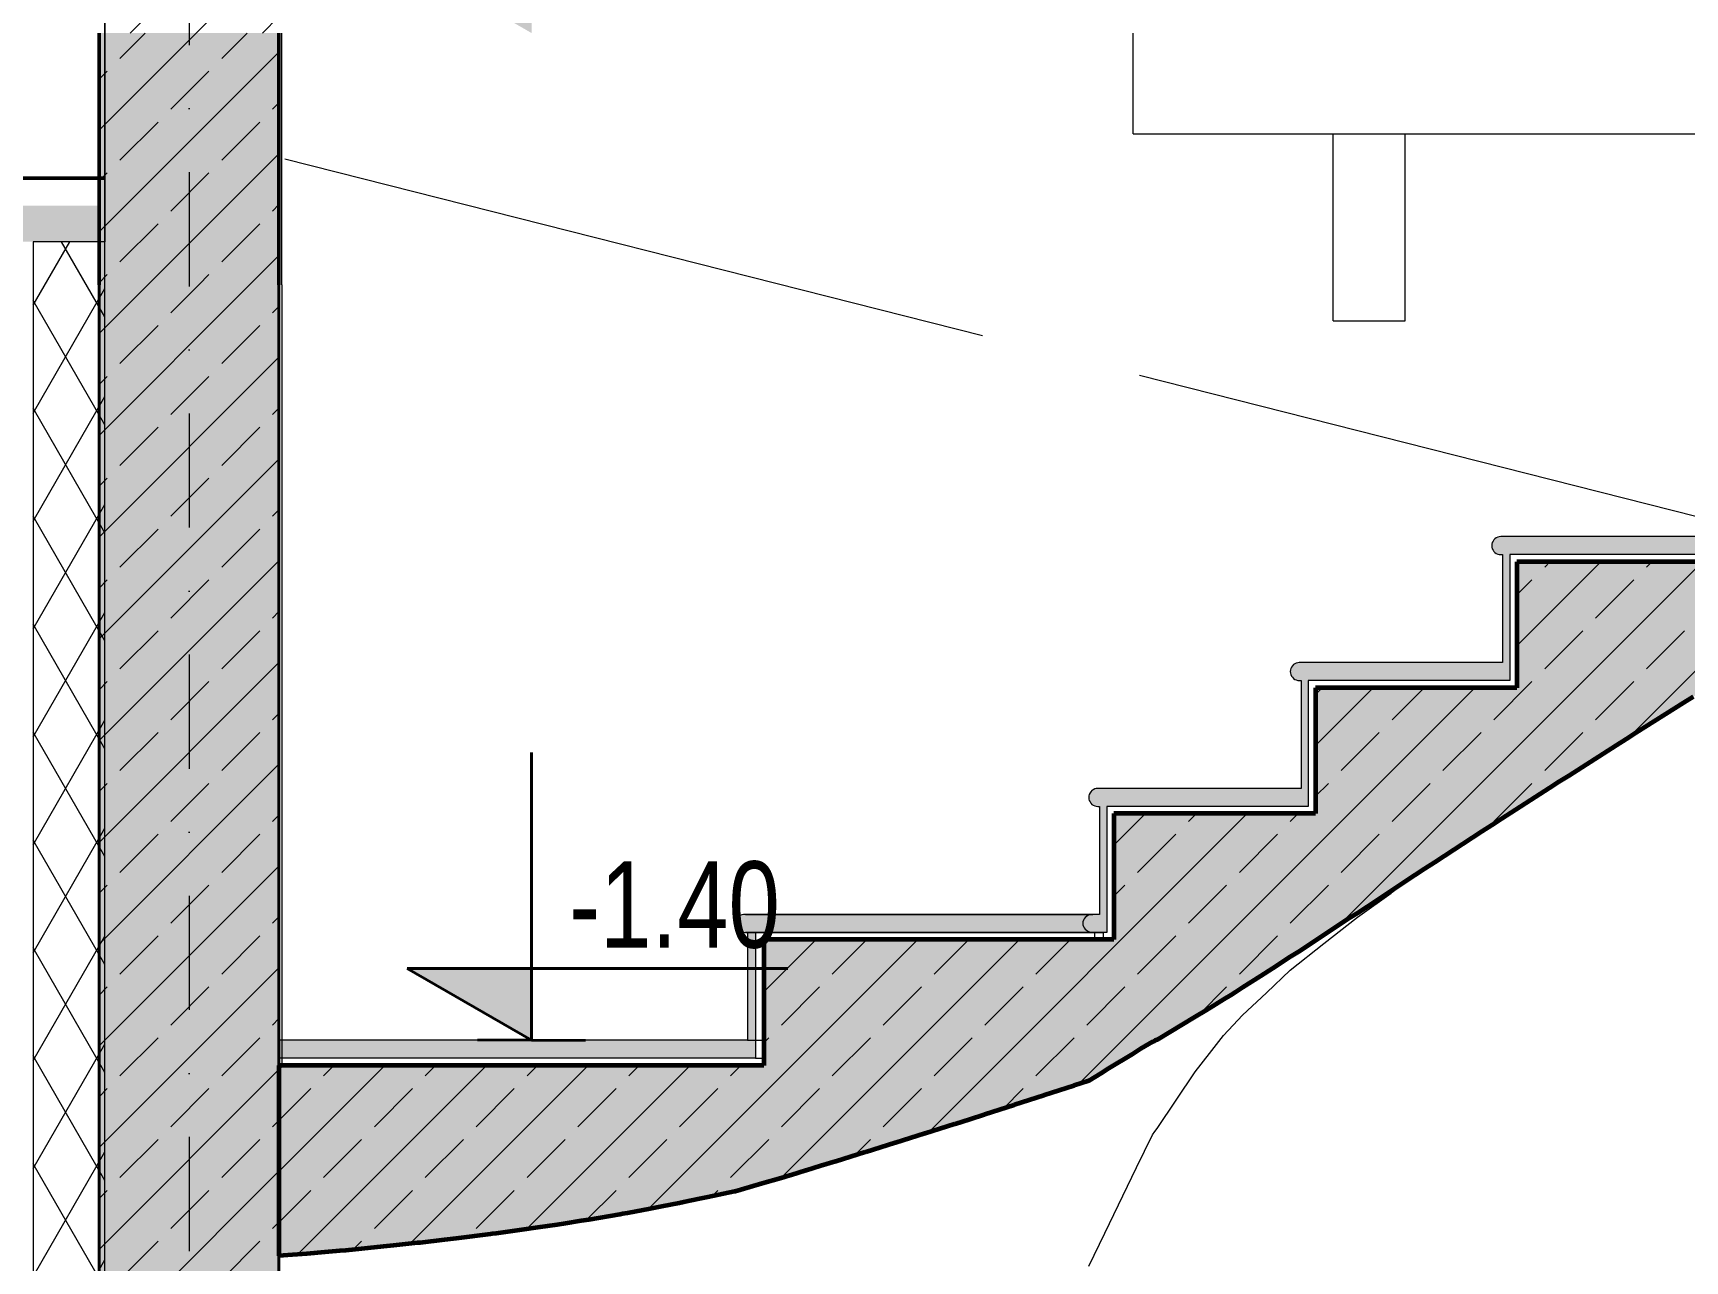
# Model space of a CAD drawing. Extents: x -1929 to 256751, y -18317 to 36108.
# Drawn here: x 105708 to 108003, y 8482 to 10189 of the extents above; entities that cross this region are included whole.
import ezdxf

# ---------------------------------------------------------------- set-up
doc = ezdxf.new("R2010")
doc.units = 0
doc.header["$LTSCALE"] = 5
doc.header["$MEASUREMENT"] = 0
doc.linetypes.add('- Осеви линии', pattern=[670.277762, 317.5, -176.388889, 0, -176.388874])
doc.linetypes.add('- Скирити линии', pattern=[245, 200, -45])
for name, color, linetype, lineweight in [('1', 8, 'Continuous', 13), ('101', 253, 'Continuous', 15), ('13', 54, 'Continuous', 18), ('141', 8, 'Continuous', 35), ('164', 255, 'Continuous', 15), ('18', 9, 'Continuous', 15), ('21', 7, 'Continuous', 50), ('27', 7, 'Continuous', 40), ('29', 7, 'Continuous', 50), ('47', 7, 'Continuous', 60)]:
    doc.layers.add(name, color=color, linetype=linetype, lineweight=lineweight)
for name, color, linetype, lineweight, true_color in [('168', 7, 'Continuous', 15, 0x5e5e5e), ('19', 7, 'Continuous', 0, 0xe4e4e4), ('4', 7, 'Continuous', 20, 0x3e3e3e), ('61', 7, 'Continuous', 20, 0x6a6a6a), ('87', 7, 'Continuous', 20, 0x6a6a6a), ('88', 7, 'Continuous', 20, 0x5e5e5e), ('89', 7, 'Continuous', 20, 0x111111), ('91', 7, 'Continuous', 13, 0x3b3b3b)]:
    doc.layers.add(name, color=color, linetype=linetype, lineweight=lineweight, true_color=true_color)
doc.styles.add('GENERATED_STYLE_6', font='Cambria Math.ttf')
pattern_1 = [(45, (48941.57, 10189.11), (-70.71071, 70.71071), []), (45, (48906.22, 10224.47), (-70.71071, 70.71071), [75.00004, -25.00001])]

msp = doc.modelspace()

# ---------------------------------------------------------------- hatches: boundary and pattern name
at = {"linetype": 'Continuous', "lineweight": 0}
for points in [[(106400.4, 10189.1), (106400.4, 10289.1), (106227.4, 10289.1)], [(105808.6, 9949.1), (103199.7, 9953.9), (103199.7, 9899.1), (105807.7, 9899.1)], [(106400.4, 8789.1), (106400.4, 8889.1), (106227.4, 8889.1)]]:
    msp.add_hatch(color=256, dxfattribs=at).paths.add_polyline_path(points)
at = {"layer": '1', "linetype": 'Continuous', "lineweight": 13, "true_color": 0x2b2b2b}
h = msp.add_hatch(dxfattribs=at)
h.set_pattern_fill('1_СТОМАНОБЕТОН_0001', color=250, scale=50.000024, style=0, pattern_type=2)
h.set_pattern_definition(pattern_1)
h.paths.add_polyline_path([(106049.4, 10189.1), (105799.4, 10189.1), (105799.4, 9839.1), (106049.4, 9839.1)])
h = msp.add_hatch(dxfattribs=at)
h.set_pattern_fill('1_СТОМАНОБЕТОН_0001', color=250, scale=50.000024, style=0, pattern_type=2)
h.set_pattern_definition(pattern_1)
h.paths.add_polyline_path([(106049.1, 8754.1), (106049.1, 8489.4), (106055.4, 8489.8), (106088.3, 8492.4), (106113.1, 8494.6), (106134.1, 8496.4), (106142.2, 8497.1), (106194.6, 8502.3), (106208.5, 8503.8), (106241.7, 8507.4), (106245.7, 8507.8), (106279.5, 8511.6), (106295.5, 8513.5), (106343.3, 8519.6), (106345.8, 8520), (106351.1, 8520.7), (106390.3, 8525.9), (106409.2, 8528.8), (106435.8, 8532.7), (106447.7, 8534.6), (106469.5, 8538), (106480.2, 8539.7), (106523.1, 8547), (106526.9, 8547.7), (106533.9, 8549), (106565.1, 8554.8), (106581.5, 8558.1), (106605.7, 8562.8), (106611.7, 8564.1), (106633.6, 8568.6), (106645.4, 8570.9), (106682.6, 8579), (106683.3, 8579.1), (106716.4, 8588.6), (106717.5, 8588.9), (106750.6, 8598.5), (106755.7, 8600), (106761.1, 8601.7), (106781.4, 8607.9), (106782.1, 8608.1), (106802.4, 8614.4), (106822.8, 8620.6), (106823.4, 8620.8), (106843.8, 8627), (106864.2, 8633.4), (106864.8, 8633.6), (106885.2, 8640), (106905.5, 8646.4), (106906.2, 8646.6), (106926.5, 8653), (106946.9, 8659.4), (106947.6, 8659.6), (106967.9, 8666), (106988.3, 8672.4), (106988.9, 8672.7), (107009.3, 8679.1), (107029.6, 8685.6), (107030.3, 8685.8), (107050.7, 8692.4), (107071, 8699), (107071.7, 8699.2), (107092, 8705.7), (107112.4, 8712.4), (107113, 8712.6), (107133.4, 8719.3), (107153.8, 8726), (107154.4, 8726.2), (107174.8, 8732.9), (107191.4, 8742.8), (107202.3, 8750.1), (107235.6, 8769.9), (107246.5, 8777.2), (107263.2, 8787.1), (107265.6, 8788.1), (107267.2, 8788.9), (107269.6, 8789.9), (107289.5, 8801.6), (107302.5, 8809.8), (107322.4, 8821.5), (107337.4, 8830.5), (107347.2, 8836.7), (107362.2, 8845.7), (107372.1, 8852), (107378.6, 8856.2), (107388.6, 8862.5), (107413.5, 8878.4), (107429.9, 8889.1), (107454.8, 8905.1), (107468.4, 8913.6), (107534.5, 8957.5), (107548.1, 8966), (107561.7, 8974.8), (107627.8, 9018.5), (107641.4, 9027.3), (107655.1, 9036.1), (107721.1, 9079.3), (107734.8, 9088.1), (107748.4, 9096.9), (107814.5, 9139.4), (107828.1, 9148.2), (107841.7, 9156.9), (107907.8, 9198.9), (107921.4, 9207.7), (107935.1, 9216.3), (108001.1, 9258), (108014.8, 9266.7), (108028.4, 9275.2), (108094.5, 9316.7), (108108.1, 9325.3), (108121.7, 9333.8), (108187.8, 9375.2), (108201.4, 9383.8), (108215.1, 9392.3), (108281.1, 9433.6), (108294.8, 9442.1), (108308.4, 9450.7), (108374.5, 9492), (108388.1, 9500.5), (108401.7, 9509), (108467.8, 9550.3), (108481.4, 9558.8), (108495.1, 9567.3), (108561.1, 9608.6), (108574.8, 9617.1), (108588.4, 9625.7), (108654.5, 9667), (108668.1, 9675.5), (108681.7, 9684), (108747.8, 9725.3), (108761.4, 9733.8), (108775.1, 9742.3), (108841.1, 9783.6), (108854.8, 9792.1), (108854.8, 9979.1), (108609.8, 9979.1), (108609.8, 9804.1), (108329.8, 9804.1), (108329.8, 9629.1), (108049.8, 9629.1), (108049.8, 9454.1), (107769.8, 9454.1), (107769.8, 9279.1), (107489.8, 9279.1), (107489.8, 9104.1), (107209.8, 9104.1), (107209.8, 8929.1), (106723, 8929.1), (106723, 8754.1)])
h = msp.add_hatch(dxfattribs=at)
h.set_pattern_fill('1_СТОМАНОБЕТОН_0001', color=250, scale=50.000024, style=0, pattern_type=2)
h.set_pattern_definition(pattern_1)
h.paths.add_polyline_path([(106049.4, 9839.1), (105799.4, 9839.1), (105799.4, 7039.1), (106049.4, 7039.1)])
at = {"layer": '13', "linetype": 'Continuous', "lineweight": 18}
h = msp.add_hatch(dxfattribs=at)
h.set_pattern_fill('INSULATION_BATT__0001', color=54, scale=50.000024, style=0, pattern_type=2)
h.set_pattern_definition([(60, (48941.574, 10189.11), (-64.95194, 37.50002), []), (120, (48941.574, 10189.11), (64.95194, 37.50002), [])])
h.paths.add_polyline_path([(105807.6, 9899.1), (105707.7, 9899.1), (105707.7, 6589.1), (105807.7, 6589.1), (105807.6, 10339.1)])
at = {"layer": '168', "linetype": 'Continuous', "lineweight": 15, "true_color": 0x5e5e5e}
h = msp.add_hatch(dxfattribs=at)
h.set_pattern_fill('COMMON_BRICK_0001', color=251, scale=50.000024, style=0, pattern_type=2)
h.set_pattern_definition([(45, (48941.574, 10189.11), (-45.96196, 45.96196), [])])
h.paths.add_polyline_path([(106049.4, 12739.1), (105799.4, 12739.1), (105799.4, 10189.1), (106049.4, 10189.1)])
at = {"layer": '18', "linetype": 'Continuous', "lineweight": 15}
for points in [[(106049.4, 10189.1), (105799.4, 10189.1), (105799.4, 9839.1), (106049.4, 9839.1)], [(106049.1, 8754.1), (106049.1, 8489.4), (106055.4, 8489.8), (106088.3, 8492.4), (106113.1, 8494.6), (106134.1, 8496.4), (106142.2, 8497.1), (106194.6, 8502.3), (106208.5, 8503.8), (106241.7, 8507.4), (106245.7, 8507.8), (106279.5, 8511.6), (106295.5, 8513.5), (106343.3, 8519.6), (106345.8, 8520), (106351.1, 8520.7), (106390.3, 8525.9), (106409.2, 8528.8), (106435.8, 8532.7), (106447.7, 8534.6), (106469.5, 8538), (106480.2, 8539.7), (106523.1, 8547), (106526.9, 8547.7), (106533.9, 8549), (106565.1, 8554.8), (106581.5, 8558.1), (106605.7, 8562.8), (106611.7, 8564.1), (106633.6, 8568.6), (106645.4, 8570.9), (106682.6, 8579), (106683.3, 8579.1), (106716.4, 8588.6), (106717.5, 8588.9), (106750.6, 8598.5), (106755.7, 8600), (106761.1, 8601.7), (106781.4, 8607.9), (106782.1, 8608.1), (106802.4, 8614.4), (106822.8, 8620.6), (106823.4, 8620.8), (106843.8, 8627), (106864.2, 8633.4), (106864.8, 8633.6), (106885.2, 8640), (106905.5, 8646.4), (106906.2, 8646.6), (106926.5, 8653), (106946.9, 8659.4), (106947.6, 8659.6), (106967.9, 8666), (106988.3, 8672.4), (106988.9, 8672.7), (107009.3, 8679.1), (107029.6, 8685.6), (107030.3, 8685.8), (107050.7, 8692.4), (107071, 8699), (107071.7, 8699.2), (107092, 8705.7), (107112.4, 8712.4), (107113, 8712.6), (107133.4, 8719.3), (107153.8, 8726), (107154.4, 8726.2), (107174.8, 8732.9), (107191.4, 8742.8), (107202.3, 8750.1), (107235.6, 8769.9), (107246.5, 8777.2), (107263.2, 8787.1), (107265.6, 8788.1), (107267.2, 8788.9), (107269.6, 8789.9), (107289.5, 8801.6), (107302.5, 8809.8), (107322.4, 8821.5), (107337.4, 8830.5), (107347.2, 8836.7), (107362.2, 8845.7), (107372.1, 8852), (107378.6, 8856.2), (107388.6, 8862.5), (107413.5, 8878.4), (107429.9, 8889.1), (107454.8, 8905.1), (107468.4, 8913.6), (107534.5, 8957.5), (107548.1, 8966), (107561.7, 8974.8), (107627.8, 9018.5), (107641.4, 9027.3), (107655.1, 9036.1), (107721.1, 9079.3), (107734.8, 9088.1), (107748.4, 9096.9), (107814.5, 9139.4), (107828.1, 9148.2), (107841.7, 9156.9), (107907.8, 9198.9), (107921.4, 9207.7), (107935.1, 9216.3), (108001.1, 9258), (108014.8, 9266.7), (108028.4, 9275.2), (108094.5, 9316.7), (108108.1, 9325.3), (108121.7, 9333.8), (108187.8, 9375.2), (108201.4, 9383.8), (108215.1, 9392.3), (108281.1, 9433.6), (108294.8, 9442.1), (108308.4, 9450.7), (108374.5, 9492), (108388.1, 9500.5), (108401.7, 9509), (108467.8, 9550.3), (108481.4, 9558.8), (108495.1, 9567.3), (108561.1, 9608.6), (108574.8, 9617.1), (108588.4, 9625.7), (108654.5, 9667), (108668.1, 9675.5), (108681.7, 9684), (108747.8, 9725.3), (108761.4, 9733.8), (108775.1, 9742.3), (108841.1, 9783.6), (108854.8, 9792.1), (108854.8, 9979.1), (108609.8, 9979.1), (108609.8, 9804.1), (108329.8, 9804.1), (108329.8, 9629.1), (108049.8, 9629.1), (108049.8, 9454.1), (107769.8, 9454.1), (107769.8, 9279.1), (107489.8, 9279.1), (107489.8, 9104.1), (107209.8, 9104.1), (107209.8, 8929.1), (106723, 8929.1), (106723, 8754.1)], [(106049.4, 9839.1), (105799.4, 9839.1), (105799.4, 7039.1), (106049.4, 7039.1)]]:
    msp.add_hatch(color=9, dxfattribs=at).paths.add_polyline_path(points)
at = {"layer": '19', "linetype": 'Continuous', "lineweight": 0, "true_color": 0xe4e4e4}
for points in [[(108039.8, 9464.1), (108039.8, 9489.1), (107747.3, 9489.1), (107745.1, 9488.9), (107743, 9488.4), (107741, 9487.4), (107739.2, 9486.2), (107737.7, 9484.6), (107736.5, 9482.9), (107735.5, 9480.9), (107735, 9478.8), (107734.8, 9476.6), (107735, 9474.4), (107735.5, 9472.3), (107736.5, 9470.4), (107737.7, 9468.6), (107739.2, 9467), (107741, 9465.8), (107743, 9464.9), (107745.1, 9464.3), (107747.3, 9464.1)], [(107749.8, 9464.1), (107749.8, 9314.1), (107759.8, 9314.1), (107759.8, 9464.1)], [(107759.8, 9289.1), (107759.8, 9314.1), (107467.3, 9314.1), (107465.1, 9313.9), (107463, 9313.4), (107461, 9312.4), (107459.2, 9311.2), (107457.7, 9309.6), (107456.5, 9307.9), (107455.5, 9305.9), (107455, 9303.8), (107454.8, 9301.6), (107455, 9299.4), (107455.5, 9297.3), (107456.5, 9295.4), (107457.7, 9293.6), (107459.2, 9292), (107461, 9290.8), (107463, 9289.9), (107465.1, 9289.3), (107467.3, 9289.1)], [(107469.8, 9289.1), (107469.8, 9139.1), (107479.8, 9139.1), (107479.8, 9289.1)], [(107479.8, 9114.1), (107479.8, 9139.1), (107187.3, 9139.1), (107185.1, 9138.9), (107183, 9138.4), (107181, 9137.4), (107179.2, 9136.2), (107177.7, 9134.6), (107176.5, 9132.9), (107175.5, 9130.9), (107175, 9128.8), (107174.8, 9126.6), (107175, 9124.4), (107175.5, 9122.3), (107176.5, 9120.4), (107177.7, 9118.6), (107179.2, 9117), (107181, 9115.8), (107183, 9114.9), (107185.1, 9114.3), (107187.3, 9114.1)], [(107189.8, 9114.1), (107189.8, 8964.1), (107199.8, 8964.1), (107199.8, 9114.1)], [(106683.5, 8953.8), (106683.3, 8951.6), (106683.5, 8949.4), (106684.1, 8947.3), (106685.2, 8945.4), (106686.6, 8943.6), (106688.4, 8942), (106690.4, 8940.8), (106692.6, 8939.9), (106695, 8939.3), (106697.5, 8939.1), (107199.8, 8939.1), (107199.8, 8964.1), (106697.5, 8964.1), (106695, 8963.9), (106692.6, 8963.4), (106690.4, 8962.4), (106688.4, 8961.2), (106686.6, 8959.6), (106685.2, 8957.9), (106684.1, 8955.9)], [(106700.3, 8939.1), (106700.3, 8789.1), (106711.6, 8789.1), (106711.6, 8939.1)], [(106711.6, 8789.1), (106049.1, 8789.1), (106049.1, 8764.1), (106711.6, 8764.1)]]:
    msp.add_hatch(color=254, dxfattribs=at).paths.add_polyline_path(points)

# ---------------------------------------------------------------- linework, layer by layer
at = {"layer": '1', "color": 250, "linetype": 'Continuous', "lineweight": 13, "true_color": 0x2b2b2b, "flags": 128}
msp.add_lwpolyline([(105807.6, 9899.1), (105707.7, 9899.1), (105707.7, 6589.1), (105807.7, 6589.1), (105807.6, 10339.1)], close=True, dxfattribs=at)
at = {"layer": '101', "color": 253, "linetype": 'Continuous', "lineweight": 15}
for p, q in [((107749.8, 9464.1), (107749.8, 9314.1)), ((107759.8, 9464.1), (107759.8, 9314.1)), ((108039.8, 9464.1), (107759.8, 9464.1)), ((107759.8, 9314.1), (107759.8, 9289.1)), ((107469.8, 9289.1), (107469.8, 9139.1)), ((107479.8, 9289.1), (107479.8, 9139.1)), ((107759.8, 9289.1), (107479.8, 9289.1)), ((107479.8, 9139.1), (107479.8, 9114.1)), ((107189.8, 9114.1), (107189.8, 8964.1)), ((107199.8, 9114.1), (107199.8, 8964.1)), ((107479.8, 9114.1), (107199.8, 9114.1)), ((106697.5, 8964.1), (107180.6, 8964.1)), ((107166.6, 8953.8), (107166.4, 8951.6)), ((107167.3, 8955.9), (107166.6, 8953.8)), ((107168.3, 8957.9), (107167.3, 8955.9)), ((107169.7, 8959.6), (107168.3, 8957.9)), ((107171.5, 8961.2), (107169.7, 8959.6)), ((107173.5, 8962.4), (107171.5, 8961.2)), ((107175.7, 8963.4), (107173.5, 8962.4)), ((107178.1, 8963.9), (107175.7, 8963.4)), ((107180.6, 8964.1), (107178.1, 8963.9)), ((107199.8, 8964.1), (107199.8, 8939.1)), ((107180.6, 8939.1), (106697.5, 8939.1)), ((106700.3, 8939.1), (106700.3, 8789.1)), ((106700.3, 8939.1), (107183.4, 8939.1)), ((106711.6, 8939.1), (106711.6, 8789.1)), ((106711.6, 8939.1), (107194.7, 8939.1)), ((107199.8, 8939.1), (106711.6, 8939.1)), ((107166.4, 8951.6), (107166.6, 8949.4)), ((107166.6, 8949.4), (107167.3, 8947.3)), ((107167.3, 8947.3), (107168.3, 8945.4)), ((107168.3, 8945.4), (107169.7, 8943.6)), ((107169.7, 8943.6), (107171.5, 8942)), ((107171.5, 8942), (107173.5, 8940.8)), ((107173.5, 8940.8), (107175.7, 8939.9)), ((107175.7, 8939.9), (107178.1, 8939.3)), ((107178.1, 8939.3), (107180.6, 8939.1)), ((107183.4, 8929.1), (107183.4, 8939.1)), ((107194.7, 8939.1), (107194.7, 8929.1)), ((106049.1, 8789.1), (106049.1, 8764.1)), ((106700.3, 8789.1), (106049.1, 8789.1)), ((106700.3, 8789.1), (106723, 8789.1)), ((106711.6, 8789.1), (106711.6, 8764.1)), ((106711.6, 8764.1), (106049.1, 8764.1)), ((106711.6, 8764.1), (106723, 8764.1)), ((107149.1, 8724.5), (107149.1, 8724.5))]:
    msp.add_line(p, q, dxfattribs=at)
at = {"layer": '101', "color": 253, "linetype": 'Continuous', "lineweight": 15, "flags": 128}
for points in [[(108029.8, 9489.1), (107747.3, 9489.1), (107745.1, 9488.9), (107743, 9488.4), (107741, 9487.4), (107739.2, 9486.2), (107737.7, 9484.6), (107736.5, 9482.9), (107735.5, 9480.9), (107735, 9478.8), (107734.8, 9476.6), (107735, 9474.4), (107735.5, 9472.3), (107736.5, 9470.4), (107737.7, 9468.6), (107739.2, 9467), (107741, 9465.8), (107743, 9464.9), (107745.1, 9464.3), (107747.3, 9464.1), (107749.8, 9464.1)], [(107749.8, 9314.1), (107467.3, 9314.1), (107465.1, 9313.9), (107463, 9313.4), (107461, 9312.4), (107459.2, 9311.2), (107457.7, 9309.6), (107456.5, 9307.9), (107455.5, 9305.9), (107455, 9303.8), (107454.8, 9301.6), (107455, 9299.4), (107455.5, 9297.3), (107456.5, 9295.4), (107457.7, 9293.6), (107459.2, 9292), (107461, 9290.8), (107463, 9289.9), (107465.1, 9289.3), (107467.3, 9289.1), (107469.8, 9289.1)], [(107469.8, 9139.1), (107187.3, 9139.1), (107185.1, 9138.9), (107183, 9138.4), (107181, 9137.4), (107179.2, 9136.2), (107177.7, 9134.6), (107176.5, 9132.9), (107175.5, 9130.9), (107175, 9128.8), (107174.8, 9126.6), (107175, 9124.4), (107175.5, 9122.3), (107176.5, 9120.4), (107177.7, 9118.6), (107179.2, 9117), (107181, 9115.8), (107183, 9114.9), (107185.1, 9114.3), (107187.3, 9114.1), (107189.8, 9114.1)], [(107189.8, 8964.1), (106697.5, 8964.1), (106695, 8963.9), (106692.6, 8963.4), (106690.4, 8962.4), (106688.4, 8961.2), (106686.6, 8959.6), (106685.2, 8957.9), (106684.1, 8955.9), (106683.5, 8953.8), (106683.3, 8951.6), (106683.5, 8949.4), (106684.1, 8947.3), (106685.2, 8945.4), (106686.6, 8943.6), (106688.4, 8942), (106690.4, 8940.8), (106692.6, 8939.9), (106695, 8939.3), (106697.5, 8939.1), (106700.3, 8939.1)]]:
    msp.add_lwpolyline(points, dxfattribs=at)
at = {"layer": '141', "linetype": 'Continuous', "lineweight": 35}
for q in [(106325.4, 8789.1), (106475.4, 8789.1)]:
    msp.add_line((106400.4, 8789.1), q, dxfattribs=at)
at = {"layer": '164', "color": 255, "linetype": 'Continuous', "lineweight": 15}
msp.add_line((106053.4, 9839.1), (106053.4, 10189.1), dxfattribs=at)
at = {"layer": '21', "color": 7, "linetype": 'Continuous', "lineweight": 50, "flags": 128}
msp.add_lwpolyline([(105807.7, 9987.4), (103199.7, 9987.4)], dxfattribs=at)
at = {"layer": '27', "linetype": 'Continuous', "lineweight": 40}
for p, q in [((105799.4, 9839.1), (105799.4, 7039.1)), ((106049.4, 9839.1), (106049.4, 7039.1)), ((106400.4, 8789.1), (106400.4, 9189.1)), ((106400.4, 8789.1), (106227.4, 8889.1)), ((106227.4, 8889.1), (106400.4, 8889.1)), ((106400.4, 8889.1), (106756.6, 8889.1))]:
    msp.add_line(p, q, dxfattribs=at)
at = {"layer": '29', "linetype": 'Continuous', "lineweight": 50}
for p, q in [((105799.4, 10189.1), (105799.4, 9839.1)), ((106049.4, 10189.1), (106049.4, 9839.1))]:
    msp.add_line(p, q, dxfattribs=at)
at = {"layer": '4', "linetype": '- Осеви линии', "lineweight": 20, "ltscale": 0.1}
msp.add_line((105924.4, 14689.1), (105924.4, 5689.1), dxfattribs=at)
msp.add_line((105924.4, 14689.1), (105924.4, 5689.1), dxfattribs=at)
msp.add_line((105924.4, 14689.1), (105924.4, 5689.1), dxfattribs=at)
at = {"layer": '47', "color": 7, "linetype": 'Continuous', "lineweight": 60}
for p, q in [((107769.8, 9454.1), (107769.8, 9279.1)), ((108049.8, 9454.1), (107769.8, 9454.1)), ((107489.8, 9279.1), (107489.8, 9104.1)), ((107769.8, 9279.1), (107489.8, 9279.1)), ((107209.8, 9104.1), (107209.8, 8929.1)), ((107489.8, 9104.1), (107209.8, 9104.1)), ((106723, 8929.1), (106723, 8754.1)), ((107209.8, 8929.1), (106723, 8929.1)), ((106049.1, 8754.1), (106049.1, 8489.4)), ((106723, 8754.1), (106049.1, 8754.1))]:
    msp.add_line(p, q, dxfattribs=at)
at = {"layer": '47', "color": 7, "linetype": 'Continuous', "lineweight": 60, "flags": 128}
msp.add_lwpolyline([(108014.8, 9266.7), (108001.1, 9258), (107935.1, 9216.3), (107921.4, 9207.7), (107907.8, 9198.9), (107841.7, 9156.9), (107828.1, 9148.2), (107814.5, 9139.4), (107748.4, 9096.9), (107734.8, 9088.1), (107721.1, 9079.3), (107655.1, 9036.1), (107641.4, 9027.3), (107627.8, 9018.5), (107561.7, 8974.8), (107548.1, 8966), (107534.5, 8957.5), (107468.4, 8913.6), (107454.8, 8905.1), (107429.9, 8889.1), (107413.5, 8878.4), (107388.6, 8862.5), (107378.6, 8856.2), (107372.1, 8852), (107362.2, 8845.7), (107347.2, 8836.7), (107337.4, 8830.5), (107322.4, 8821.5), (107302.5, 8809.8), (107289.5, 8801.6), (107269.6, 8789.9), (107267.2, 8788.9), (107265.6, 8788.1), (107263.2, 8787.1), (107246.5, 8777.2), (107235.6, 8769.9), (107202.3, 8750.1), (107191.4, 8742.8), (107174.8, 8732.9), (107154.4, 8726.2), (107153.8, 8726), (107133.4, 8719.3), (107113, 8712.6), (107112.4, 8712.4), (107092, 8705.7), (107071.7, 8699.2), (107071, 8699), (107050.7, 8692.4), (107030.3, 8685.8), (107029.6, 8685.6), (107009.3, 8679.1), (106988.9, 8672.7), (106988.3, 8672.4), (106967.9, 8666), (106947.6, 8659.6), (106946.9, 8659.4), (106926.5, 8653), (106906.2, 8646.6), (106905.5, 8646.4), (106885.2, 8640), (106864.8, 8633.6), (106864.2, 8633.4), (106843.8, 8627), (106823.4, 8620.8), (106822.8, 8620.6), (106802.4, 8614.4), (106782.1, 8608.1), (106781.4, 8607.9), (106761.1, 8601.7), (106755.9, 8600.1), (106750.6, 8598.5), (106717.5, 8588.9), (106716.4, 8588.6), (106683.3, 8579.1), (106682.6, 8579), (106645.4, 8570.9), (106633.6, 8568.6), (106611.7, 8564.1), (106605.7, 8562.8), (106581.5, 8558.1), (106565.1, 8554.8), (106533.9, 8549), (106526.9, 8547.7), (106523.1, 8547), (106480.2, 8539.7), (106469.5, 8538), (106447.7, 8534.6), (106435.8, 8532.7), (106409.2, 8528.8), (106390.3, 8525.9), (106351.1, 8520.7), (106345.8, 8520), (106343.3, 8519.6), (106295.5, 8513.5), (106279.5, 8511.6), (106245.7, 8507.8), (106241.7, 8507.4), (106208.5, 8503.8), (106194.6, 8502.3), (106142.2, 8497.1), (106134.1, 8496.4), (106113.1, 8494.6), (106088.3, 8492.4), (106055.4, 8489.8), (106049.1, 8489.4)], dxfattribs=at)
at = {"layer": '61', "color": 251, "linetype": '- Скирити линии', "lineweight": 20, "true_color": 0x6a6a6a, "flags": 128}
msp.add_lwpolyline([(106057.7, 10014.1), (117807.7, 7039.1)], dxfattribs=at)
at = {"layer": '87', "color": 251, "linetype": 'Continuous', "lineweight": 20, "true_color": 0x6a6a6a}
for p, q in [((106053.4, 9839.1), (106053.4, 8754.1)), ((106053.4, 8489.7), (106053.4, 8489.7))]:
    msp.add_line(p, q, dxfattribs=at)
msp.add_point((106053.4, 8489.7), dxfattribs=at)
at = {"layer": '88', "color": 251, "linetype": 'Continuous', "lineweight": 20, "true_color": 0x5e5e5e}
for p, q in [((107514.4, 9789.1), (107514.4, 10049.1)), ((107614.4, 9789.1), (107614.4, 10049.1)), ((107514.4, 9789.1), (107518.2, 9789.1)), ((107518.2, 9789.1), (107529, 9789.1)), ((107529, 9789.1), (107545.2, 9789.1)), ((107545.2, 9789.1), (107564.3, 9789.1)), ((107564.3, 9789.1), (107583.5, 9789.1)), ((107583.5, 9789.1), (107599.7, 9789.1)), ((107599.7, 9789.1), (107610.6, 9789.1)), ((107610.6, 9789.1), (107614.4, 9789.1))]:
    msp.add_line(p, q, dxfattribs=at)
at = {"layer": '89', "color": 250, "linetype": 'Continuous', "lineweight": 20, "true_color": 0x111111}
for q in [(107236.3, 10189.1), (108885.4, 10049.1)]:
    msp.add_line((107236.3, 10049.1), q, dxfattribs=at)
at = {"layer": '91', "color": 250, "linetype": 'Continuous', "lineweight": 13, "true_color": 0x3b3b3b}
for p, q in [((107641.4, 9027.3), (107594.8, 8995.5)), ((107641.2, 9027.1), (107594.8, 8993.8)), ((107548.1, 8960.4), (107594.8, 8993.8)), ((107501.4, 8923.4), (107548.1, 8960.4)), ((107454.8, 8886.4), (107501.4, 8923.4)), ((107421.7, 8855.1), (107454.8, 8886.4)), ((107388.6, 8823.8), (107421.7, 8855.1)), ((107375.4, 8809.9), (107388.6, 8823.8)), ((107342.3, 8770.6), (107362.2, 8795.9)), ((107362.2, 8795.9), (107375.4, 8809.9)), ((107322.4, 8745.3), (107342.3, 8770.6)), ((107296, 8705.8), (107322.4, 8745.3)), ((107269.6, 8666.3), (107296, 8705.8)), ((107241.1, 8612.2), (107263.2, 8657.8)), ((107263.2, 8657.8), (107266.4, 8662.1)), ((107266.4, 8662.1), (107269.6, 8666.3)), ((107196.9, 8520.9), (107241.1, 8612.2)), ((107174.8, 8475.3), (107196.9, 8520.9))]:
    msp.add_line(p, q, dxfattribs=at)

# ---------------------------------------------------------------- texts
at = {"layer": '1', "linetype": 'Continuous', "lineweight": 13, "insert": (106452.9, 8916.1), "char_height": 120, "attachment_point": 7, "style": 'GENERATED_STYLE_6'}
msp.add_mtext('\\A1;{\\W0.800000x;\\pql;\\fCentury Gothic|b0|i0|c0|p34;-1.40}', dxfattribs=at)

doc.saveas('drawing.dxf')
